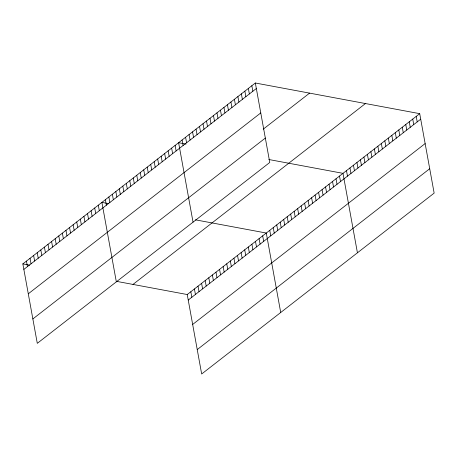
<?xml version="1.0" encoding="UTF-8"?>
<svg xmlns="http://www.w3.org/2000/svg" width="457" height="457" viewBox="0 0 457 457"><rect width="100%" height="100%" fill="white"/><g stroke="black" fill="none" stroke-linecap="round" stroke-linejoin="round"><path stroke-width="0.69" d="M255.332 83.008L269.767 162.464L37.291 343.338L22.85 263.889L255.332 83.008L419.709 113.662L434.15 193.111L201.668 373.992L187.233 294.537L419.709 113.662M23.85 269.402L256.331 88.527M28.288 293.8L260.764 112.925M263.243 129.171L309.578 93.125M32.853 318.94L265.334 138.065M132.987 284.42L365.463 103.545M188.233 300.049L420.714 119.174M192.665 324.447L425.147 143.572M197.235 349.588L429.717 168.713M186.01 144.081L178.613 142.698L193.048 222.153M268.785 159.51L342.99 173.346L357.431 252.801M108.675 203.651L101.894 202.388L116.335 281.843M195.396 219.823L266.277 233.036L280.712 312.491M22.85 263.889L29.631 265.151M116.352 281.318L187.233 294.537M416.224 116.375L417.224 121.888M412.734 119.083L413.739 124.601M409.249 121.796L410.249 127.314M405.765 124.51L406.764 130.028M402.274 127.223L403.28 132.741M398.79 129.937L399.789 135.455M395.299 132.65L396.305 138.168M391.815 135.363L392.814 140.882M388.324 138.077L389.33 143.589M384.84 140.79L385.839 146.303M381.349 143.504L382.355 149.016M377.865 146.217L378.864 151.73M374.374 148.931L375.38 154.443M370.89 151.644L371.889 157.157M367.405 154.357L368.405 159.87M363.915 157.071L364.92 162.583M360.43 159.784L361.43 165.297M356.94 162.498L357.945 168.01M353.455 165.211L354.455 170.724M349.965 167.925L350.97 173.437M346.48 170.632L347.48 176.151M339.505 176.059L340.505 181.578M336.021 178.773L337.02 184.291M332.53 181.486L333.536 187.004M329.046 184.2L330.045 189.718M325.555 186.913L326.561 192.431M322.071 189.626L323.07 195.139M318.58 192.34L319.586 197.852M315.096 195.053L316.095 200.566M311.605 197.767L312.611 203.279M308.121 200.48L309.121 205.993M304.636 203.194L305.636 208.706M301.146 205.907L302.146 211.42M297.661 208.62L298.661 214.133M294.171 211.334L295.176 216.847M290.686 214.047L291.686 219.56M287.196 216.761L288.201 222.273M283.711 219.474L284.711 224.987M280.221 222.182L281.226 227.7M251.841 85.722L252.847 91.24M276.736 224.895L277.736 230.414M248.357 88.435L249.356 93.953M273.246 227.609L274.251 233.127M244.866 91.149L245.872 96.667M269.761 230.322L270.761 235.841M241.382 93.862L242.381 99.38M237.891 96.576L238.897 102.094M262.684 235.835L263.683 241.347M234.407 99.289L235.406 104.807M259.09 238.628L260.09 244.141M230.916 102.002L231.922 107.515M255.497 241.422L256.497 246.94M227.432 104.716L228.431 110.228M251.904 244.221L252.904 249.733M223.947 107.429L224.947 112.942M248.311 247.014L249.311 252.527M220.457 110.143L221.462 115.655M244.718 249.808L245.717 255.326M216.972 112.856L217.972 118.369M241.125 252.607L242.124 258.119M213.482 115.57L214.487 121.082M237.531 255.4L238.531 260.913M209.997 118.283L210.997 123.796M233.938 258.194L234.938 263.712M206.507 120.996L207.512 126.509M230.345 260.993L231.351 266.505M203.022 123.71L204.022 129.222M226.752 263.786L227.757 269.299M199.532 126.423L200.537 131.936M223.159 266.58L224.164 272.098M196.047 129.137L197.047 134.649M219.566 269.379L220.571 274.891M192.563 131.85L193.562 137.363M215.972 272.172L216.978 277.685M189.072 134.558L190.078 140.076M212.379 274.965L213.385 280.484M185.588 137.271L186.587 142.79M208.786 277.765L209.792 283.277M182.097 139.985L183.103 145.503M205.193 280.558L206.198 286.071M201.6 283.351L202.605 288.87M175.122 145.412L176.128 150.93M198.012 286.151L199.012 291.663M171.638 148.125L172.637 153.643M194.419 288.944L195.419 294.457M168.147 150.839L169.153 156.357M190.826 291.737L191.826 297.256M164.663 153.552L165.663 159.065M161.178 156.265L162.178 161.778M157.688 158.979L158.688 164.491M154.203 161.692L155.203 167.205M150.713 164.406L151.718 169.918M147.228 167.119L148.228 172.632M143.738 169.833L144.743 175.345M140.253 172.546L141.253 178.059M136.763 175.26L137.768 180.772M133.278 177.973L134.278 183.486M129.788 180.686L130.793 186.199M126.303 183.4L127.303 188.912M122.819 186.108L123.818 191.626M119.328 188.821L120.334 194.339M115.844 191.534L116.843 197.053M112.353 194.248L113.359 199.766M108.869 196.961L109.869 202.48M105.378 199.675L106.384 205.193M98.301 205.182L99.3 210.7M94.708 207.981L95.707 213.493M91.114 210.774L92.114 216.292M87.521 213.568L88.527 219.086M83.928 216.367L84.933 221.879M80.335 219.16L81.34 224.678M76.742 221.959L77.747 227.472M73.149 224.753L74.154 230.265M69.555 227.546L70.561 233.064M65.962 230.345L66.968 235.858M62.369 233.139L63.374 238.651M58.776 235.932L59.781 241.45M55.188 238.731L56.188 244.244M51.595 241.525L52.595 247.037M48.002 244.318L49.002 249.836M44.409 247.117L45.409 252.63M40.816 249.91L41.816 255.423M37.223 252.704L38.222 258.222M33.629 255.503L34.629 261.016M30.036 258.296L31.036 263.809M26.443 261.09L27.443 266.608"/></g></svg>
